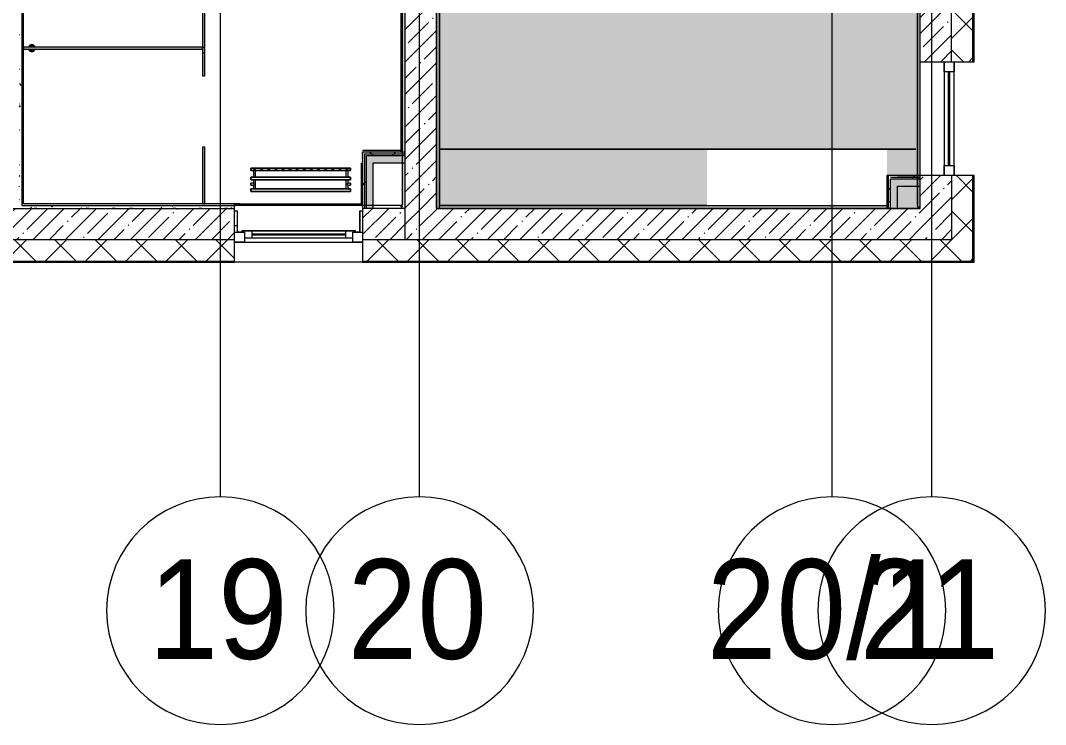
# Model space of a CAD drawing. Header units: millimetres. Extents: x -625 to 415037, y -3642 to 102118.
# Drawn here: x 217927 to 225132, y -3507 to 1439 of the extents above; entities that cross this region are included whole.
import ezdxf

# ---------------------------------------------------------------- set-up
doc = ezdxf.new("R2010")
doc.units = ezdxf.units.MM
doc.layers.add('A-AREA-PATT-2', color=7, linetype='Continuous', lineweight=5, true_color=0xcde0ef, transparency=1)
for name, color, linetype, lineweight in [('A-GENM', 7, 'Continuous', 9), ('A-GENM-1', 7, 'Continuous', 20), ('A-GLAZ', 7, 'Continuous', 9), ('A-GLAZ-1', 7, 'Continuous', 5), ('A-WALL', 7, 'Continuous', 5), ('I-WALL', 7, 'Continuous', 5), ('S-STRS-MBND', 7, 'Continuous', 9), ('Оси', 7, 'Continuous', 9), ('Оси-1', 7, 'Continuous', 20)]:
    doc.layers.add(name, color=color, linetype=linetype, lineweight=lineweight)
for name, color, linetype, lineweight, true_color in [('A-WALL-1', 9, 'Continuous', 5, 0x808080), ('A-WALL-FNSH-1', 9, 'Continuous', 5, 0x808080), ('M-EQPM-6', 7, 'Continuous', 9, 0xd0d4d8), ('S-STRS-1', 7, 'Continuous', 9, 0xeef6ff)]:
    doc.layers.add(name, color=color, linetype=linetype, lineweight=lineweight, true_color=true_color)
doc.styles.add('Arial', font='arial.ttf', dxfattribs={"width": 0.9, "height": 700})
pattern_1 = [(45, (148772.12, -0.94), (-141.42136, 141.42136), []), (135, (148772.12, -0.94), (-141.42136, -141.42136), [])]
pattern_2 = [(45, (148772.12, -0.94), (-114.04925, 114.04925), []), (45, (148886.17, -0.94), (-114.04925, 114.04925), [201.612, -40.322, 6.706, -33.617])]
pattern_3 = [(0, (148772.123, -0.94), (243.84, 60.96), [20.117, -162.763, 20.117, -162.763, -975.36]), (0, (148772.123, -0.94), (243.84, 60.96), [-365.76, 20.117, -345.643, 20.117, -162.763, -426.72]), (0, (148772.123, -0.94), (243.84, 60.96), [-914.4, 20.117, -101.803, 20.117, -284.683]), (120, (148863.563, 29.54), (-174.71291, 180.691634), [20.117, -162.763, 20.117, -162.763, -975.36]), (120, (148863.563, 29.54), (-174.71291, 180.691634), [-365.76, 20.117, -345.643, 20.117, -162.763, -426.72]), (120, (148863.563, 29.54), (-174.71291, 180.691634), [-914.4, 20.117, -101.803, 20.117, -284.683]), (240, (148894.043, 151.46), (-69.12709, -241.651634), [20.117, -162.763, 20.117, -162.763, -975.36]), (240, (148894.043, 151.46), (-69.12709, -241.651634), [-365.76, 20.117, -345.643, 20.117, -162.763, -426.72]), (240, (148894.043, 151.46), (-69.12709, -241.651634), [-914.4, 20.117, -101.803, 20.117, -284.683])]
pattern_4 = [(45, (148772.12, -0.94), (-212.132, 212.132), []), (135, (148772.12, -0.94), (-212.132, -212.132), [])]

# ---------------------------------------------------------------- blocks, each defined once
blk = doc.blocks.new('120_Окно_СКБ_1Ст - 120_Окно_СКБ_1Ст 900х2500_h_-22445987-Объем проектирования 2 этажа')
at = {"layer": 'A-GLAZ'}
for p, q in [((-450, -127), (-450, -57)), ((-450, -57), (-380, -57)), ((-380, -57), (-380, -127)), ((380, -127), (380, -57)), ((380, -57), (450, -57)), ((450, -57), (450, -127)), ((-380, -127), (-450, -127)), ((-380, -127), (-400, -127)), ((-400, -127), (-400, -137)), ((-400, -137), (400, -137)), ((400, -137), (-400, -137)), ((380, -87), (-380, -87)), ((-380, -87), (-380, -127)), ((-330, -137), (-330, -87)), ((330, -137), (330, -87)), ((380, -127), (380, -87)), ((450, -127), (380, -127)), ((400, -127), (380, -127)), ((400, -137), (400, -127))]:
    blk.add_line(p, q, dxfattribs=at)
at = {"layer": 'A-GLAZ-1'}
for p, q in [((450, -57), (-450, -57)), ((-430, -127), (-400, -127)), ((-330, -107), (330, -107)), ((330, -117), (-330, -117)), ((400, -127), (430, -127))]:
    blk.add_line(p, q, dxfattribs=at)
blk = doc.blocks.new('120_Окно_СКБ_1Ст - 120_Окно_СКБ_1Ст 800х2500 EI30-23532001-Объем проектирования 2 этажа')
at = {"layer": 'A-GLAZ'}
for p, q in [((-400, -127), (-400, -57)), ((-400, -57), (-330, -57)), ((-330, -57), (-330, -127)), ((330, -127), (330, -57)), ((330, -57), (400, -57)), ((400, -57), (400, -127)), ((-330, -127), (-400, -127)), ((400, -127), (330, -127))]:
    blk.add_line(p, q, dxfattribs=at)
at = {"layer": 'A-GLAZ-1'}
for p, q in [((400, -57), (-400, -57)), ((-400, -127), (400, -127)), ((330, -87), (-330, -87)), ((330, -97), (-330, -97))]:
    blk.add_line(p, q, dxfattribs=at)
blk = doc.blocks.new('radiator_prado_classic_z_tip_30_po exemplyaru - Classic Z Тип 30-500-V466-Объем проектирования 2 этажа')
at = {"layer": 'M-EQPM-6'}
for p, q in [((0, 228), (0, 210)), ((700, 228), (0, 228)), ((0, 210), (0, 228)), ((0, 228), (12.5, 228)), ((12.5, 228), (37.5, 228)), ((37.5, 228), (12.5, 228)), ((12.5, 228), (37.5, 228)), ((12.5, 228), (17.5, 223)), ((12.5, 228), (17.5, 223)), ((32.5, 223), (17.5, 223)), ((17.5, 223), (32.5, 223)), ((32.5, 223), (37.5, 228)), ((37.5, 228), (32.5, 223)), ((37.5, 228), (62.5, 228)), ((62.5, 228), (87.5, 228)), ((87.5, 228), (62.5, 228)), ((62.5, 228), (87.5, 228)), ((62.5, 228), (67.5, 223)), ((62.5, 228), (67.5, 223)), ((82.5, 223), (67.5, 223)), ((67.5, 223), (82.5, 223)), ((82.5, 223), (87.5, 228)), ((87.5, 228), (82.5, 223)), ((87.5, 228), (112.5, 228)), ((112.5, 228), (137.5, 228)), ((137.5, 228), (112.5, 228)), ((112.5, 228), (137.5, 228)), ((112.5, 228), (117.5, 223)), ((112.5, 228), (117.5, 223)), ((132.5, 223), (117.5, 223)), ((117.5, 223), (132.5, 223)), ((132.5, 223), (137.5, 228)), ((137.5, 228), (132.5, 223)), ((137.5, 228), (162.5, 228)), ((162.5, 228), (187.5, 228)), ((187.5, 228), (162.5, 228)), ((162.5, 228), (187.5, 228)), ((162.5, 228), (167.5, 223)), ((162.5, 228), (167.5, 223)), ((182.5, 223), (167.5, 223)), ((167.5, 223), (182.5, 223)), ((182.5, 223), (187.5, 228)), ((187.5, 228), (182.5, 223)), ((187.5, 228), (212.5, 228)), ((212.5, 228), (237.5, 228)), ((237.5, 228), (212.5, 228)), ((212.5, 228), (237.5, 228)), ((212.5, 228), (217.5, 223)), ((212.5, 228), (217.5, 223)), ((232.5, 223), (217.5, 223)), ((217.5, 223), (232.5, 223)), ((232.5, 223), (237.5, 228)), ((237.5, 228), (232.5, 223)), ((237.5, 228), (262.5, 228)), ((262.5, 228), (287.5, 228)), ((287.5, 228), (262.5, 228)), ((262.5, 228), (287.5, 228)), ((262.5, 228), (267.5, 223)), ((262.5, 228), (267.5, 223)), ((282.5, 223), (267.5, 223)), ((267.5, 223), (282.5, 223)), ((282.5, 223), (287.5, 228)), ((287.5, 228), (282.5, 223)), ((287.5, 228), (312.5, 228)), ((312.5, 228), (337.5, 228)), ((337.5, 228), (312.5, 228)), ((312.5, 228), (337.5, 228)), ((312.5, 228), (317.5, 223)), ((312.5, 228), (317.5, 223)), ((332.5, 223), (317.5, 223)), ((317.5, 223), (332.5, 223)), ((332.5, 223), (337.5, 228)), ((337.5, 228), (332.5, 223)), ((337.5, 228), (362.5, 228)), ((362.5, 228), (387.5, 228)), ((387.5, 228), (362.5, 228)), ((362.5, 228), (387.5, 228)), ((362.5, 228), (367.5, 223)), ((362.5, 228), (367.5, 223)), ((382.5, 223), (367.5, 223)), ((367.5, 223), (382.5, 223)), ((382.5, 223), (387.5, 228)), ((387.5, 228), (382.5, 223)), ((387.5, 228), (412.5, 228)), ((412.5, 228), (437.5, 228)), ((437.5, 228), (412.5, 228)), ((412.5, 228), (437.5, 228)), ((412.5, 228), (417.5, 223)), ((412.5, 228), (417.5, 223)), ((432.5, 223), (417.5, 223)), ((417.5, 223), (432.5, 223)), ((432.5, 223), (437.5, 228)), ((437.5, 228), (432.5, 223)), ((437.5, 228), (462.5, 228)), ((462.5, 228), (487.5, 228)), ((487.5, 228), (462.5, 228)), ((462.5, 228), (487.5, 228)), ((462.5, 228), (467.5, 223)), ((462.5, 228), (467.5, 223)), ((482.5, 223), (467.5, 223)), ((467.5, 223), (482.5, 223)), ((482.5, 223), (487.5, 228)), ((487.5, 228), (482.5, 223)), ((487.5, 228), (512.5, 228)), ((512.5, 228), (537.5, 228)), ((537.5, 228), (512.5, 228)), ((512.5, 228), (537.5, 228)), ((512.5, 228), (517.5, 223)), ((512.5, 228), (517.5, 223)), ((532.5, 223), (517.5, 223)), ((517.5, 223), (532.5, 223)), ((532.5, 223), (537.5, 228)), ((537.5, 228), (532.5, 223)), ((537.5, 228), (562.5, 228)), ((562.5, 228), (587.5, 228)), ((587.5, 228), (562.5, 228)), ((562.5, 228), (587.5, 228)), ((562.5, 228), (567.5, 223)), ((562.5, 228), (567.5, 223)), ((582.5, 223), (567.5, 223)), ((567.5, 223), (582.5, 223)), ((582.5, 223), (587.5, 228)), ((587.5, 228), (582.5, 223)), ((587.5, 228), (612.5, 228)), ((612.5, 228), (637.5, 228)), ((637.5, 228), (612.5, 228)), ((612.5, 228), (637.5, 228)), ((612.5, 228), (617.5, 223)), ((617.5, 223), (612.5, 228)), ((632.5, 223), (617.5, 223)), ((617.5, 223), (632.5, 223)), ((632.5, 223), (637.5, 228)), ((637.5, 228), (632.5, 223)), ((637.5, 228), (662.5, 228)), ((662.5, 228), (687.5, 228)), ((687.5, 228), (662.5, 228)), ((662.5, 228), (687.5, 228)), ((662.5, 228), (667.5, 223)), ((662.5, 228), (667.5, 223)), ((682.5, 223), (667.5, 223)), ((667.5, 223), (682.5, 223)), ((682.5, 223), (686.1, 226.6)), ((686.1, 226.6), (682.5, 223)), ((689.8, 228), (700, 228)), ((700, 210), (700, 228)), ((700, 228), (700, 210)), ((0, 210), (700, 210)), ((17.8, 210), (0, 210)), ((525, 164), (0, 164)), ((0, 164), (0, 146)), ((0, 146), (0, 164)), ((0, 164), (17.8, 164)), ((0, 146), (700, 146)), ((18.5, 146), (0, 146)), ((17.5, 210), (17.5, 164)), ((17.5, 210), (17.5, 164)), ((17.8, 210), (17.5, 210)), ((17.5, 210), (17.8, 210)), ((17.8, 210), (17.5, 210)), ((17.5, 210), (32.5, 210)), ((17.8, 164), (17.5, 164)), ((17.5, 164), (17.8, 164)), ((17.8, 164), (17.5, 164)), ((17.5, 164), (31.5, 164)), ((17.5, 146), (17.5, 121.5)), ((17.5, 146), (17.5, 121.5)), ((17.5, 146), (17.8, 146)), ((18.5, 146), (17.5, 146)), ((17.5, 146), (18.5, 146)), ((19.7, 146), (17.5, 146)), ((32.2, 210), (17.8, 210)), ((17.8, 210), (18.5, 210)), ((32.2, 210), (17.8, 210)), ((21.2, 164), (17.8, 164)), ((17.8, 164), (32.2, 164)), ((32.2, 164), (17.8, 164)), ((17.8, 146), (18.5, 146)), ((18.5, 210), (19.7, 210)), ((18.5, 146), (23.1, 146)), ((19.7, 146), (18.5, 146)), ((18.5, 146), (32.2, 146)), ((19.7, 210), (21.2, 210)), ((23.1, 146), (19.7, 146)), ((23.1, 146), (19.7, 146)), ((21.2, 210), (23.1, 210)), ((25, 164), (21.2, 164)), ((23.1, 210), (25, 210)), ((23.1, 146), (32.2, 146)), ((25, 146), (23.1, 146)), ((32.5, 146), (23.1, 146)), ((25, 210), (32.2, 210)), ((32.2, 164), (25, 164)), ((32.2, 146), (25, 146)), ((31.5, 164), (32.2, 164)), ((32.5, 210), (32.2, 210)), ((32.2, 210), (32.5, 210)), ((32.5, 210), (32.2, 210)), ((667.8, 210), (32.2, 210)), ((32.5, 164), (32.2, 164)), ((32.2, 164), (32.5, 164)), ((32.5, 164), (32.2, 164)), ((32.2, 164), (32.5, 164)), ((32.2, 164), (525, 164)), ((32.2, 146), (32.5, 146)), ((32.5, 146), (32.2, 146)), ((32.2, 146), (32.5, 146)), ((667.8, 146), (32.2, 146)), ((32.5, 164), (32.5, 210)), ((32.5, 164), (32.5, 210)), ((32.5, 82), (32.5, 146)), ((32.5, 82), (32.5, 146)), ((700, 164), (526.4, 164)), ((526.4, 164), (667.8, 164)), ((667.5, 210), (667.5, 164)), ((667.5, 210), (667.5, 164)), ((667.8, 210), (667.5, 210)), ((667.5, 210), (668.5, 210)), ((667.8, 210), (667.5, 210)), ((667.5, 210), (667.8, 210)), ((667.8, 164), (667.5, 164)), ((667.5, 164), (682.5, 164)), ((667.8, 164), (667.5, 164)), ((667.5, 164), (667.8, 164)), ((667.5, 146), (667.5, 82)), ((667.5, 146), (667.5, 82)), ((667.5, 146), (667.8, 146)), ((673.1, 146), (667.5, 146)), ((667.5, 146), (667.8, 146)), ((667.8, 146), (667.5, 146)), ((668.5, 210), (667.8, 210)), ((682.2, 210), (667.8, 210)), ((667.8, 210), (682.2, 210)), ((682.2, 164), (667.8, 164)), ((673.1, 164), (667.8, 164)), ((667.8, 164), (682.2, 164)), ((667.8, 146), (681.5, 146)), ((667.8, 146), (668.5, 146)), ((676.9, 146), (667.8, 146)), ((671.2, 210), (668.5, 210)), ((668.5, 210), (669.7, 210)), ((668.5, 146), (671.2, 146)), ((669.7, 210), (673.1, 210)), ((682.2, 210), (671.2, 210)), ((671.2, 146), (681.5, 146)), ((673.1, 210), (676.9, 210)), ((682.2, 164), (673.1, 164)), ((678.7, 146), (673.1, 146)), ((676.9, 210), (682.5, 210)), ((680.3, 146), (676.9, 146)), ((682.2, 146), (678.7, 146)), ((681.5, 146), (680.3, 146)), ((681.5, 146), (682.5, 146)), ((681.5, 146), (682.5, 146)), ((682.2, 146), (681.5, 146)), ((700, 146), (681.5, 146)), ((682.5, 210), (682.2, 210)), ((682.5, 210), (682.2, 210)), ((682.2, 210), (682.5, 210)), ((700, 210), (682.2, 210)), ((682.5, 164), (682.2, 164)), ((682.5, 164), (682.2, 164)), ((682.2, 164), (682.5, 164)), ((682.2, 164), (700, 164)), ((682.5, 146), (682.2, 146)), ((682.5, 146), (682.2, 146)), ((682.5, 164), (682.5, 210)), ((682.5, 164), (682.5, 210)), ((682.5, 121.5), (682.5, 146)), ((682.5, 121.5), (682.5, 146)), ((700, 146), (700, 164)), ((700, 164), (700, 146)), ((17.5, 121.5), (0, 121.5)), ((17.5, 121.5), (0, 121.5)), ((0, 121.5), (0, 120.5)), ((0, 106.5), (0, 121.5)), ((0, 120.5), (0, 107.5)), ((0, 120.5), (0, 119.3)), ((0, 114), (0, 120.5)), ((0, 120.5), (0, 120.5)), ((0, 119.3), (0, 117.8)), ((0, 117.8), (0, 114)), ((0, 114), (0, 110.3)), ((0, 107.5), (0, 114)), ((0, 110.3), (0, 108.7)), ((0, 108.7), (0, 107.5)), ((0, 107.5), (0, 106.5)), ((0, 107.5), (0, 107.5)), ((0, 106.5), (17.5, 106.5)), ((0, 106.5), (17.5, 106.5)), ((700, 82), (0, 82)), ((0, 82), (0, 64)), ((0, 64), (0, 82)), ((0, 82), (18.5, 82)), ((17.5, 106.5), (17.5, 82)), ((17.5, 106.5), (17.5, 82)), ((18.5, 82), (17.5, 82)), ((17.5, 82), (18.5, 82)), ((17.8, 82), (17.5, 82)), ((17.5, 82), (31.5, 82)), ((18.5, 82), (17.8, 82)), ((32.2, 82), (18.5, 82)), ((18.5, 82), (23.1, 82)), ((32.2, 82), (18.5, 82)), ((23.1, 82), (30.3, 82)), ((30.3, 82), (32.2, 82)), ((31.5, 82), (32.5, 82)), ((32.5, 82), (32.2, 82)), ((32.2, 82), (32.5, 82)), ((32.5, 82), (32.2, 82)), ((32.2, 82), (667.8, 82)), ((667.8, 82), (667.5, 82)), ((667.5, 82), (680.3, 82)), ((667.8, 82), (667.5, 82)), ((667.5, 82), (667.8, 82)), ((681.5, 82), (667.8, 82)), ((681.5, 82), (667.8, 82)), ((667.8, 82), (669.7, 82)), ((669.7, 82), (673.1, 82)), ((673.1, 82), (678.7, 82)), ((678.7, 82), (681.5, 82)), ((680.3, 82), (682.5, 82)), ((682.5, 82), (681.5, 82)), ((682.5, 82), (681.5, 82)), ((681.5, 82), (682.5, 82)), ((681.5, 82), (700, 82)), ((700, 121.5), (682.5, 121.5)), ((700, 121.5), (682.5, 121.5)), ((682.5, 82), (682.5, 106.5)), ((682.5, 106.5), (700, 106.5)), ((682.5, 82), (682.5, 106.5)), ((682.5, 106.5), (700, 106.5)), ((700, 121.5), (700, 106.5)), ((700, 120.5), (700, 121.5)), ((700, 121.5), (700, 120.5)), ((700, 120.5), (700, 121.5)), ((700, 107.5), (700, 120.5)), ((700, 120.5), (700, 107.5)), ((700, 107.5), (700, 120.5)), ((700, 106.5), (700, 107.5)), ((700, 107.5), (700, 106.5)), ((700, 106.5), (700, 107.5)), ((700, 64), (700, 82)), ((700, 82), (700, 64)), ((700, 64), (0, 64)), ((0, 64), (700, 64))]:
    blk.add_line(p, q, dxfattribs=at)
for points, knots in [([(18.5, 120.5), (18.4, 120.6), (18.3, 120.7), (18.1, 120.9), (17.9, 121.1), (17.8, 121.2), (17.7, 121.3), (17.5, 121.5), (17.5, 121.5), (17.5, 121.5)], [0.7142857, 0.7142857, 0.7142857, 0.7142857, 0.75, 0.7857143, 0.8214286, 0.8571429, 0.8928571, 0.9285714, 1, 1, 1, 1]), ([(17.5, 121.5), (17.5, 121.5), (17.5, 121.5), (17.7, 121.3), (17.8, 121.2), (17.9, 121.1), (18.1, 120.9), (18.3, 120.7), (18.4, 120.6), (18.5, 120.5)], [0, 0, 0, 0, 0.0714286, 0.1071429, 0.1428571, 0.1785714, 0.2142857, 0.25, 0.2857143, 0.2857143, 0.2857143, 0.2857143]), ([(17.5, 121.5), (17.5, 121.5), (17.5, 121.5), (17.7, 121.3), (17.8, 121.2), (17.9, 121.1), (18.1, 120.9), (18.3, 120.7), (18.4, 120.6), (18.5, 120.5)], [0, 0, 0, 0, 0.0714286, 0.1071429, 0.1428571, 0.1785714, 0.2142857, 0.25, 0.2857143, 0.2857143, 0.2857143, 0.2857143]), ([(25, 114), (24.5, 114.5), (23.6, 115.4), (22.4, 116.6), (21.6, 117.4), (21.1, 117.9), (20.8, 118.2), (20.5, 118.5), (20.2, 118.8), (19.8, 119.1), (19.6, 119.4), (19.3, 119.7), (19, 120), (18.7, 120.3), (18.5, 120.5), (18.3, 120.7), (18.1, 120.9), (17.9, 121.1), (17.8, 121.2), (17.7, 121.3), (17.5, 121.5), (17.5, 121.5), (17.5, 121.5)], [0, 0, 0, 0, 0.142857, 0.285714, 0.357143, 0.392857, 0.428571, 0.464286, 0.5, 0.535714, 0.571429, 0.607143, 0.642857, 0.678571, 0.714286, 0.75, 0.785714, 0.821429, 0.857143, 0.892857, 0.928571, 1, 1, 1, 1]), ([(17.5, 106.5), (17.5, 106.5), (17.5, 106.5), (17.7, 106.7), (17.8, 106.8), (17.9, 106.9), (18.1, 107.1), (18.3, 107.3), (18.5, 107.5), (18.7, 107.7), (19, 108), (19.3, 108.3), (19.6, 108.6), (19.8, 108.9), (20.3, 109.3), (20.7, 109.7), (21.1, 110.1), (21.6, 110.6), (22.4, 111.4), (23.6, 112.6), (24.5, 113.5), (25, 114)], [0, 0, 0, 0, 0.071429, 0.107143, 0.142857, 0.178571, 0.214286, 0.25, 0.285714, 0.321429, 0.357143, 0.392857, 0.428571, 0.464286, 0.5, 0.571429, 0.607143, 0.642857, 0.714286, 0.857143, 1, 1, 1, 1]), ([(17.5, 106.5), (17.5, 106.5), (17.5, 106.5), (17.7, 106.7), (17.8, 106.8), (17.9, 106.9), (18.1, 107.1), (18.3, 107.3), (18.4, 107.4), (18.5, 107.5)], [0, 0, 0, 0, 0.0714286, 0.1071429, 0.1428571, 0.1785714, 0.2142857, 0.25, 0.2857143, 0.2857143, 0.2857143, 0.2857143]), ([(18.5, 107.5), (18.4, 107.4), (18.3, 107.3), (18.1, 107.1), (17.9, 106.9), (17.8, 106.8), (17.7, 106.7), (17.5, 106.5), (17.5, 106.5), (17.5, 106.5)], [0.7142857, 0.7142857, 0.7142857, 0.7142857, 0.75, 0.7857143, 0.8214286, 0.8571429, 0.8928571, 0.9285714, 1, 1, 1, 1]), ([(18.5, 107.5), (18.4, 107.4), (18.3, 107.3), (18.1, 107.1), (17.9, 106.9), (17.8, 106.8), (17.7, 106.7), (17.5, 106.5), (17.5, 106.5), (17.5, 106.5)], [0.7142857, 0.7142857, 0.7142857, 0.7142857, 0.75, 0.7857143, 0.8214286, 0.8571429, 0.8928571, 0.9285714, 1, 1, 1, 1]), ([(19.6, 119.4), (19.7, 119.3), (19.9, 119.2), (20.3, 118.7), (20.7, 118.3), (21.1, 117.9), (21.6, 117.4), (21.9, 117.1), (22.1, 116.9)], [0.4285714, 0.4285714, 0.4285714, 0.4285714, 0.4642857, 0.5, 0.5714286, 0.6071429, 0.6428571, 0.7142857, 0.7142857, 0.7142857, 0.7142857]), ([(19.6, 119.4), (19.7, 119.3), (19.8, 119.1), (20.3, 118.7), (20.7, 118.3), (21.1, 117.9), (21.6, 117.4), (21.9, 117.1), (22.1, 116.9)], [0.4285714, 0.4285714, 0.4285714, 0.4285714, 0.4642857, 0.5, 0.5714286, 0.6071429, 0.6428571, 0.7142857, 0.7142857, 0.7142857, 0.7142857]), ([(19.6, 108.6), (19.7, 108.7), (19.9, 108.8), (20.3, 109.3), (20.7, 109.7), (21.1, 110.1), (21.6, 110.6), (21.9, 110.9), (22.1, 111.1)], [0.4285714, 0.4285714, 0.4285714, 0.4285714, 0.4642857, 0.5, 0.5714286, 0.6071429, 0.6428571, 0.7142857, 0.7142857, 0.7142857, 0.7142857]), ([(22.1, 111.1), (21.9, 110.9), (21.6, 110.6), (21.1, 110.1), (20.8, 109.8), (20.5, 109.5), (20.2, 109.2), (19.9, 108.8), (19.7, 108.7), (19.6, 108.6)], [0.2857143, 0.2857143, 0.2857143, 0.2857143, 0.3571429, 0.3928571, 0.4285714, 0.4642857, 0.5, 0.5357143, 0.5714286, 0.5714286, 0.5714286, 0.5714286]), ([(22.1, 111.1), (21.9, 110.9), (21.6, 110.6), (21.1, 110.1), (20.8, 109.8), (20.5, 109.5), (20.2, 109.2), (19.8, 108.9), (19.7, 108.7), (19.6, 108.6)], [0.2857143, 0.2857143, 0.2857143, 0.2857143, 0.3571429, 0.3928571, 0.4285714, 0.4642857, 0.5, 0.5357143, 0.5714286, 0.5714286, 0.5714286, 0.5714286]), ([(22.1, 116.9), (21.9, 117.1), (21.6, 117.4), (21.1, 117.9), (20.9, 118.1), (20.8, 118.2)], [0.2857143, 0.2857143, 0.2857143, 0.2857143, 0.3571429, 0.3928571, 0.4285714, 0.4285714, 0.4285714, 0.4285714]), ([(675, 114), (675.5, 114.5), (676.4, 115.4), (677.6, 116.6), (678.4, 117.4), (678.9, 117.9), (679.2, 118.2), (679.5, 118.5), (679.8, 118.8), (680.1, 119.2), (680.4, 119.4), (680.7, 119.7), (681, 120), (681.3, 120.3), (681.5, 120.5), (681.7, 120.7), (681.9, 120.9), (682.1, 121.1), (682.2, 121.2), (682.3, 121.3), (682.5, 121.5), (682.5, 121.5), (682.5, 121.5)], [0, 0, 0, 0, 0.142857, 0.285714, 0.357143, 0.392857, 0.428571, 0.464286, 0.5, 0.535714, 0.571429, 0.607143, 0.642857, 0.678571, 0.714286, 0.75, 0.785714, 0.821429, 0.857143, 0.892857, 0.928571, 1, 1, 1, 1]), ([(682.5, 106.5), (682.5, 106.5), (682.5, 106.5), (682.3, 106.7), (682.2, 106.8), (682.1, 106.9), (681.9, 107.1), (681.7, 107.3), (681.5, 107.5), (681.3, 107.7), (681, 108), (680.7, 108.3), (680.4, 108.6), (680.1, 108.8), (679.7, 109.3), (679.3, 109.7), (678.9, 110.1), (678.4, 110.6), (677.6, 111.4), (676.4, 112.6), (675.5, 113.5), (675, 114)], [0, 0, 0, 0, 0.071429, 0.107143, 0.142857, 0.178571, 0.214286, 0.25, 0.285714, 0.321429, 0.357143, 0.392857, 0.428571, 0.464286, 0.5, 0.571429, 0.607143, 0.642857, 0.714286, 0.857143, 1, 1, 1, 1]), ([(680.4, 119.4), (680.3, 119.3), (680.1, 119.2), (679.7, 118.7), (679.3, 118.3), (678.9, 117.9), (678.4, 117.4), (678.1, 117.1), (677.9, 116.9)], [0.4285714, 0.4285714, 0.4285714, 0.4285714, 0.4642857, 0.5, 0.5714286, 0.6071429, 0.6428571, 0.7142857, 0.7142857, 0.7142857, 0.7142857]), ([(680.4, 119.4), (680.3, 119.3), (680.1, 119.2), (679.7, 118.7), (679.3, 118.3), (678.9, 117.9), (678.4, 117.4), (678.1, 117.1), (677.9, 116.9)], [0.4285714, 0.4285714, 0.4285714, 0.4285714, 0.4642857, 0.5, 0.5714286, 0.6071429, 0.6428571, 0.7142857, 0.7142857, 0.7142857, 0.7142857]), ([(677.9, 116.9), (678.1, 117.1), (678.4, 117.4), (678.9, 117.9), (679.1, 118.1), (679.2, 118.2)], [0.2857143, 0.2857143, 0.2857143, 0.2857143, 0.3571429, 0.3928571, 0.4285714, 0.4285714, 0.4285714, 0.4285714]), ([(677.9, 111.1), (678.1, 110.9), (678.4, 110.6), (678.9, 110.1), (679.2, 109.8), (679.5, 109.5), (679.8, 109.2), (680.1, 108.8), (680.3, 108.7), (680.4, 108.6)], [0.2857143, 0.2857143, 0.2857143, 0.2857143, 0.3571429, 0.3928571, 0.4285714, 0.4642857, 0.5, 0.5357143, 0.5714286, 0.5714286, 0.5714286, 0.5714286]), ([(677.9, 111.1), (678.1, 110.9), (678.4, 110.6), (678.9, 110.1), (679.2, 109.8), (679.5, 109.5), (679.8, 109.2), (680.1, 108.8), (680.3, 108.7), (680.4, 108.6)], [0.2857143, 0.2857143, 0.2857143, 0.2857143, 0.3571429, 0.3928571, 0.4285714, 0.4642857, 0.5, 0.5357143, 0.5714286, 0.5714286, 0.5714286, 0.5714286]), ([(680.4, 108.6), (680.3, 108.7), (680.1, 108.8), (679.7, 109.3), (679.3, 109.7), (678.9, 110.1), (678.4, 110.6), (678.1, 110.9), (677.9, 111.1)], [0.4285714, 0.4285714, 0.4285714, 0.4285714, 0.4642857, 0.5, 0.5714286, 0.6071429, 0.6428571, 0.7142857, 0.7142857, 0.7142857, 0.7142857]), ([(682.5, 121.5), (682.5, 121.5), (682.5, 121.5), (682.3, 121.3), (682.2, 121.2), (682.1, 121.1), (681.9, 120.9), (681.7, 120.7), (681.6, 120.6), (681.5, 120.5)], [0, 0, 0, 0, 0.0714286, 0.1071429, 0.1428571, 0.1785714, 0.2142857, 0.25, 0.2857143, 0.2857143, 0.2857143, 0.2857143]), ([(682.5, 121.5), (682.5, 121.5), (682.5, 121.5), (682.3, 121.3), (682.2, 121.2), (682.1, 121.1), (681.9, 120.9), (681.7, 120.7), (681.6, 120.6), (681.5, 120.5)], [0, 0, 0, 0, 0.0714286, 0.1071429, 0.1428571, 0.1785714, 0.2142857, 0.25, 0.2857143, 0.2857143, 0.2857143, 0.2857143]), ([(681.5, 120.5), (681.6, 120.6), (681.7, 120.7), (681.9, 120.9), (682.1, 121.1), (682.2, 121.2), (682.3, 121.3), (682.5, 121.5), (682.5, 121.5), (682.5, 121.5)], [0.7142857, 0.7142857, 0.7142857, 0.7142857, 0.75, 0.7857143, 0.8214286, 0.8571429, 0.8928571, 0.9285714, 1, 1, 1, 1]), ([(681.5, 107.5), (681.6, 107.4), (681.7, 107.3), (681.9, 107.1), (682.1, 106.9), (682.2, 106.8), (682.3, 106.7), (682.5, 106.5), (682.5, 106.5), (682.5, 106.5)], [0.7142857, 0.7142857, 0.7142857, 0.7142857, 0.75, 0.7857143, 0.8214286, 0.8571429, 0.8928571, 0.9285714, 1, 1, 1, 1]), ([(681.5, 107.5), (681.6, 107.4), (681.7, 107.3), (681.9, 107.1), (682.1, 106.9), (682.2, 106.8), (682.3, 106.7), (682.5, 106.5), (682.5, 106.5), (682.5, 106.5)], [0.7142857, 0.7142857, 0.7142857, 0.7142857, 0.75, 0.7857143, 0.8214286, 0.8571429, 0.8928571, 0.9285714, 1, 1, 1, 1]), ([(682.5, 106.5), (682.5, 106.5), (682.5, 106.5), (682.3, 106.7), (682.2, 106.8), (682.1, 106.9), (681.9, 107.1), (681.7, 107.3), (681.6, 107.4), (681.5, 107.5)], [0, 0, 0, 0, 0.0714286, 0.1071429, 0.1428571, 0.1785714, 0.2142857, 0.25, 0.2857143, 0.2857143, 0.2857143, 0.2857143])]:
    blk.add_open_spline(points, degree=3, knots=knots, dxfattribs=at)
for points in [[(19.6, 119.4), (19.5, 119.5), (19.3, 119.7), (19, 120), (18.7, 120.3), (18.6, 120.4), (18.5, 120.5)], [(18.5, 120.5), (18.6, 120.4), (18.7, 120.3), (19, 120), (19.3, 119.7), (19.5, 119.5), (19.6, 119.4)], [(18.5, 120.5), (18.6, 120.4), (18.7, 120.3), (19, 120), (19.3, 119.7), (19.5, 119.5), (19.6, 119.4)], [(18.5, 107.5), (18.6, 107.6), (18.7, 107.7), (19, 108), (19.3, 108.3), (19.5, 108.5), (19.6, 108.6)], [(19.6, 108.6), (19.5, 108.5), (19.3, 108.3), (19, 108), (18.7, 107.7), (18.6, 107.6), (18.5, 107.5)], [(19.6, 108.6), (19.5, 108.5), (19.3, 108.3), (19, 108), (18.7, 107.7), (18.6, 107.6), (18.5, 107.5)], [(20.8, 118.2), (20.7, 118.3), (20.5, 118.5), (20.2, 118.8), (19.9, 119.2), (19.7, 119.3), (19.6, 119.4)], [(25, 114), (24.5, 114.5), (23.6, 115.4), (22.6, 116.4), (22.1, 116.9)], [(22.1, 116.9), (22.6, 116.4), (23.6, 115.4), (24.5, 114.5), (25, 114)], [(22.1, 116.9), (22.6, 116.4), (23.6, 115.4), (24.5, 114.5), (25, 114)], [(22.1, 111.1), (22.6, 111.6), (23.6, 112.6), (24.5, 113.5), (25, 114)], [(25, 114), (24.5, 113.5), (23.6, 112.6), (22.6, 111.6), (22.1, 111.1)], [(25, 114), (24.5, 113.5), (23.6, 112.6), (22.6, 111.6), (22.1, 111.1)], [(677.9, 116.9), (677.4, 116.4), (676.4, 115.4), (675.5, 114.5), (675, 114)], [(675, 114), (675.5, 114.5), (676.4, 115.4), (677.4, 116.4), (677.9, 116.9)], [(676.4, 115.4), (676, 115), (675.5, 114.5), (675, 114)], [(675, 114), (675.5, 113.5), (676.4, 112.6), (677.4, 111.6), (677.9, 111.1)], [(675, 114), (675.5, 113.5), (676.4, 112.6), (677.4, 111.6), (677.9, 111.1)], [(677.9, 111.1), (677.4, 111.6), (676.4, 112.6), (675.5, 113.5), (675, 114)], [(677.9, 116.9), (677.4, 116.4), (676.9, 115.9), (676.4, 115.4)], [(679.2, 118.2), (679.3, 118.3), (679.5, 118.5), (679.8, 118.8), (680.1, 119.2), (680.3, 119.3), (680.4, 119.4)], [(681.5, 120.5), (681.4, 120.4), (681.3, 120.3), (681, 120), (680.7, 119.7), (680.5, 119.5), (680.4, 119.4)], [(681.5, 120.5), (681.4, 120.4), (681.3, 120.3), (681, 120), (680.7, 119.7), (680.5, 119.5), (680.4, 119.4)], [(680.4, 119.4), (680.5, 119.5), (680.7, 119.7), (681, 120), (681.3, 120.3), (681.4, 120.4), (681.5, 120.5)], [(680.4, 108.6), (680.5, 108.5), (680.7, 108.3), (681, 108), (681.3, 107.7), (681.4, 107.6), (681.5, 107.5)], [(680.4, 108.6), (680.5, 108.5), (680.7, 108.3), (681, 108), (681.3, 107.7), (681.4, 107.6), (681.5, 107.5)], [(681.5, 107.5), (681.4, 107.6), (681.3, 107.7), (681, 108), (680.7, 108.3), (680.5, 108.5), (680.4, 108.6)]]:
    blk.add_open_spline(points, degree=3, dxfattribs=at)
blk = doc.blocks.new('131_Сантехническая перегородка_Дверь - СД-1-29846662-Объем проектирования 2 этажа')
at = {"layer": 'A-GENM'}
for points in [[(0, -8), (317.3, -8), (317.3, 8), (0, 8)], [(817.3, -8), (1119.2, -7.8), (1119.2, 8), (817.3, 8), (817.3, -7.8)]]:
    blk.add_hatch(color=256, dxfattribs=at).paths.add_polyline_path(points)
at = {"layer": 'A-GENM-1'}
for p, q in [((317.3, 8), (0, 8)), ((0, 8), (0, -8)), ((317.3, -8), (317.3, 8)), ((1134.7, 8), (817.3, 8)), ((817.3, 8), (817.3, -8)), ((1134.7, -8), (1134.7, 8)), ((0, -8), (317.3, -8)), ((817.3, -8), (1134.7, -8))]:
    blk.add_line(p, q, dxfattribs=at)
blk = doc.blocks.new('131_Сантехническая перегородка_Дверь_сдвиг_ - СД-1-30819161-Объем проектирования 2 этажа')
at = {"layer": 'A-GENM'}
for points in [[(0, -8), (400, -8), (400, 8), (0, 8)], [(900, -8), (1061.8, -8), (1061.8, 8), (900, 8)]]:
    blk.add_hatch(color=256, dxfattribs=at).paths.add_polyline_path(points)
at = {"layer": 'A-GENM-1'}
for p, q in [((400, 8), (0, 8)), ((0, 8), (0, -8)), ((400, -8), (400, 8)), ((1100, 8), (900, 8)), ((900, 8), (900, -8)), ((1100, -8), (1100, 8)), ((0, -8), (400, -8)), ((900, -8), (1100, -8))]:
    blk.add_line(p, q, dxfattribs=at)
blk = doc.blocks.new('131_Сантехническая перегородка - СП-4-30850728-Объем проектирования 2 этажа')
at = {"layer": 'A-GENM'}
blk.add_hatch(color=256, dxfattribs=at).paths.add_polyline_path([(389.9, -8), (1330, -8), (1330, 8), (71.3, 8), (71.3, -8)])
at = {"layer": 'A-GENM', "flags": 128}
for points in [[(142.8, 8), (142.5, 8.5), (142.1, 9), (141.8, 9.5), (141.4, 9.9), (141, 10.4), (140.5, 10.8), (140.1, 11.2), (139.6, 11.6), (139.2, 12), (138.7, 12.3), (138.2, 12.7), (137.7, 13), (137.1, 13.3), (136.6, 13.6), (136.1, 13.8), (135.5, 14), (134.9, 14.3), (134.4, 14.4), (133.8, 14.6), (133.2, 14.7), (132.6, 14.9), (132, 14.9), (131.4, 15), (130.8, 15.1), (130.2, 15.1), (129.6, 15.1), (129, 15), (128.4, 15), (127.8, 14.9), (127.2, 14.8), (126.6, 14.7), (126, 14.5), (125.4, 14.4), (124.9, 14.2), (124.3, 13.9), (123.8, 13.7), (123.2, 13.4), (122.7, 13.2), (122.2, 12.9), (121.7, 12.5), (121.2, 12.2), (120.7, 11.8), (120.2, 11.4), (119.8, 11), (119.3, 10.6), (118.9, 10.2), (118.5, 9.7), (118.1, 9.3), (117.8, 8.8), (117.4, 8.3), (117.3, 8)], [(117.3, -8), (117.6, -8.5), (117.9, -9), (118.3, -9.5), (118.7, -9.9), (119.1, -10.4), (119.5, -10.8), (120, -11.2), (120.4, -11.6), (120.9, -12), (121.4, -12.3), (121.9, -12.7), (122.4, -13), (122.9, -13.3), (123.5, -13.6), (124, -13.8), (124.6, -14), (125.1, -14.3), (125.7, -14.4), (126.3, -14.6), (126.9, -14.7), (127.5, -14.9), (128.1, -14.9), (128.7, -15), (129.3, -15.1), (129.9, -15.1), (130.5, -15.1), (131.1, -15), (131.7, -15), (132.3, -14.9), (132.9, -14.8), (133.4, -14.7), (134, -14.5), (134.6, -14.4), (135.2, -14.2), (135.7, -13.9), (136.3, -13.7), (136.8, -13.4), (137.4, -13.2), (137.9, -12.9), (138.4, -12.5), (138.9, -12.2), (139.4, -11.8), (139.8, -11.4), (140.3, -11), (140.7, -10.6), (141.1, -10.2), (141.5, -9.7), (141.9, -9.3), (142.3, -8.8), (142.6, -8.3), (142.8, -8)]]:
    blk.add_lwpolyline(points, dxfattribs=at)
at = {"layer": 'A-GENM'}
for radius, start, end in [(24.6, 19.91127, 160.08873), (17.6, 28.97309, 151.02691), (15.1, 33.78108, 146.21892), (24.6, 199.91127, 340.08873), (17.6, 208.97309, 331.02691), (15.1, 213.78108, 326.21892)]:
    blk.add_arc((130, 0), radius, start, end, dxfattribs=at)
at = {"layer": 'A-GENM-1'}
for p, q in [((1330, 8), (71.3, 8)), ((71.3, 8), (71.3, -8)), ((1330, -8), (1330, 8)), ((71.3, -8), (1330, -8))]:
    blk.add_line(p, q, dxfattribs=at)
blk = doc.blocks.new('Ось сетки - D8-29747960-Объем проектирования 2 этажа')
at = {"layer": 'Оси-1'}
for start, end in [(360, 180), (180, 360)]:
    blk.add_arc((0, 0), 4, start, end, dxfattribs=at)

msp = doc.modelspace()

# ---------------------------------------------------------------- hatches: boundary and pattern name
at = {"layer": 'A-AREA-PATT-2'}
h = msp.add_hatch(color=256, dxfattribs=at)
h.paths.add_polyline_path([(217942.6, 144.6), (220327.1, 144.6), (220327.2, 520.1), (220599.6, 520.1), (220599.6, 525.6), (220321.6, 525.8), (220321.6, 150.1), (217948.1, 150.1), (217948.1, 3728.1), (219223.1, 3728.1), (219223.1, 7648.1), (219407.1, 7648.1), (219407.1, 7653.6), (219217.6, 7653.6), (219217.6, 3733.6), (217942.6, 3733.6), (217942.6, 385.7)])
h.paths.add_polyline_path([(220606.6, 520.1), (220606.6, 7653.6), (220507.1, 7653.6), (220507.1, 7648.1), (220601.1, 7648.1), (220601.1, 520.1)])
h.paths.add_polyline_path([(218014.4, 1221.2), (218026.7, 1230.1), (218026.7, 1236.6), (218018.2, 1235.7), (218015.6, 1233.1), (218006.8, 1229.5), (217984.8, 1236.6), (217986.9, 1230.1), (217999.2, 1221.2), (218006.8, 1221.2)])
h.paths.add_polyline_path([(217984.8, 1252.6), (217995.4, 1253.4), (217998, 1256), (218006.8, 1259.6), (218028.8, 1252.6), (218026.7, 1259), (218014.4, 1268), (217996.2, 1265.7), (217986.9, 1259)])
h.paths.add_polyline_path([(217999.2, 2315.7), (218017.5, 2317.9), (218026.7, 2324.6), (218026.7, 2331.1), (218018.6, 2331.1), (218015.6, 2327.6), (218006.8, 2324), (217984.8, 2331.1), (217986.9, 2324.6), (217996.2, 2317.9)])
h.paths.add_polyline_path([(217984.8, 2347.1), (217995.4, 2347.9), (217998, 2350.5), (218006.8, 2354.1), (218028.8, 2347.1), (218026.7, 2353.5), (218014.4, 2362.5), (217996.2, 2360.2), (217986.9, 2353.5)])
h.paths.add_polyline_path([(219242.1, 4264.1), (219442.1, 4264.1), (219442.1, 4464.1), (219242.1, 4464.1)])
at = {"layer": 'A-WALL'}
h = msp.add_hatch(dxfattribs=at)
h.set_pattern_fill('FP_24', color=256, style=0, pattern_type=2)
h.set_pattern_definition(pattern_1)
h.paths.add_polyline_path([(224622.1, -250.9), (224622.1, 349.1), (224472.1, 349.1), (224472.1, -250.9), (224582.5, -250.9)])
h.paths.add_polyline_path([(224472.1, 1149.1), (224622.1, 1149.1), (224622.1, 3319.1), (224472.1, 3319.1), (224472.1, 2644.4)])
h = msp.add_hatch(dxfattribs=at)
h.set_pattern_fill('FP_24', color=256, style=0, pattern_type=2)
h.set_pattern_definition(pattern_1)
h.paths.add_polyline_path([(224252.1, -250.9), (224472.1, -250.9), (224472.1, -100.9), (220332.1, -100.9), (220332.1, -250.9), (224048.6, -250.9)])
h.paths.add_polyline_path([(216098.5, -250.9), (219432.1, -250.9), (219432.1, -100.9), (215832.1, -100.9), (215832.1, -250.9)])
h.paths.add_polyline_path([(214182.1, -250.9), (214932.1, -250.9), (214932.1, -100.9), (213932.1, -100.9), (213932.1, -250.9)])
h.paths.add_polyline_path([(210182.1, -250.9), (210832.1, -250.9), (210832.1, -100.9), (209682.1, -100.9), (209682.1, -250.9)])
h.paths.add_polyline_path([(207582.1, -250.9), (207582.1, -100.9), (206832.1, -100.9), (206832.1, -250.9), (207425.7, -250.9)])
h.paths.add_polyline_path([(205182.1, -250.9), (205932.1, -250.9), (205932.1, -100.9), (205182.1, -100.9), (205182.1, -118.9)])
h.paths.add_polyline_path([(200682.1, -250.9), (202082.1, -250.9), (202082.1, -100.9), (200682.1, -100.9)])
h.paths.add_polyline_path([(196584.7, -250.9), (197582.1, -250.9), (197582.1, -100.9), (196182.1, -100.9), (196182.1, -250.9)])
h.paths.add_polyline_path([(191682.1, -250.9), (192808.5, -250.9), (192808.5, -100.9), (191432.1, -100.9), (191432.1, -250.9), (191525.5, -250.9)])
h.paths.add_polyline_path([(194082.1, -250.9), (194082.1, -100.9), (193708.5, -100.9), (193708.5, -250.9)])
h.paths.add_polyline_path([(187262.1, -250.9), (188332.1, -250.9), (188332.1, -100.9), (186762.1, -100.9), (186762.1, -250.9), (187189.1, -250.9)])
h.paths.add_polyline_path([(181782.1, -250.9), (182642.1, -250.9), (182642.1, -100.9), (181782.1, -100.9), (181782.1, -118.9)])
h.paths.add_polyline_path([(183575.5, -250.9), (184662.1, -250.9), (184662.1, -100.9), (183542.1, -100.9), (183542.1, -250.9)])
h.paths.add_polyline_path([(178516.3, -250.9), (179682.1, -250.9), (179682.1, -100.9), (177981.9, -100.9), (177981.9, -250.9)])
h.paths.add_polyline_path([(171289, -250.9), (171482.1, -250.9), (171482.1, -100.9), (170382.1, -100.9), (170382.1, -250.9), (171282.1, -250.9)])
h.paths.add_polyline_path([(174902.6, -250.9), (175181.9, -250.9), (175181.9, -100.9), (173582.1, -100.9), (173582.1, -250.9), (174332.1, -250.9)])
h.paths.add_polyline_path([(165432.1, -250.9), (166032.1, -250.9), (166032.1, -100.9), (164882.1, -100.9), (164882.1, -250.9)])
h.paths.add_polyline_path([(167582.1, -250.9), (167582.1, -100.9), (166932.1, -100.9), (166932.1, -250.9), (166952.6, -250.9)])
h.paths.add_polyline_path([(160932.1, -250.9), (161782.1, -250.9), (161782.1, -100.9), (160432.1, -100.9), (160432.1, -250.9), (160448, -250.9)])
h.paths.add_polyline_path([(155388.8, -250.9), (157332.1, -250.9), (157332.1, -100.9), (153402.1, -100.9), (153402.1, -250.9), (154666.1, -250.9)])
h.paths.add_polyline_path([(148662.1, -250.9), (152502.1, -250.9), (152502.1, -100.9), (148512.1, -100.9), (148512.1, -250.9)])
at = {"layer": 'I-WALL'}
h = msp.add_hatch(dxfattribs=at)
h.set_pattern_fill('FP_1', color=256, style=0, pattern_type=2)
h.set_pattern_definition(pattern_2)
h.paths.add_polyline_path([(220852.1, 119.1), (220852.1, 7899.1), (220632.1, 7899.1), (220632.1, 119.1), (220830.2, 119.1)])
h = msp.add_hatch(dxfattribs=at)
h.set_pattern_fill('FP_1', color=256, style=0, pattern_type=2)
h.set_pattern_definition(pattern_2)
h.paths.add_polyline_path([(224427.5, -100.9), (224472.1, -100.9), (224472.1, 349.1), (224252.1, 349.1), (224252.1, -100.9)])
h.paths.add_polyline_path([(224472.1, 1149.1), (224472.1, 3549.1), (224252.1, 3549.1), (224252.1, 1149.1)])
h.paths.add_polyline_path([(224252.1, 4049.1), (224472.1, 4049.1), (224472.1, 7899.1), (224252.1, 7899.1), (224252.1, 4695.6)])
h = msp.add_hatch(dxfattribs=at)
h.set_pattern_fill('FP_191', color=256, style=0, pattern_type=2)
h.set_pattern_definition(pattern_3)
h.paths.add_polyline_path([(220612.1, 139.1), (220632.1, 140.5), (220632.1, 7659.1), (220612.1, 7657.2), (220612.1, 489.6), (220614.6, 489.6), (220618.6, 439.6), (220612.1, 439.6), (220612.1, 140.9)])
h = msp.add_hatch(dxfattribs=at)
h.set_pattern_fill('FP_191', color=256, style=0, pattern_type=2)
h.set_pattern_definition(pattern_3)
h.paths.add_polyline_path([(220852.1, 119.1), (220872.1, 119.1), (220871.2, 7659.1), (220852.1, 7679.1), (220852.1, 514.6)])
h = msp.add_hatch(dxfattribs=at)
h.set_pattern_fill('FP_191', color=256, style=0, pattern_type=2)
h.set_pattern_definition(pattern_3)
h.paths.add_polyline_path([(224252.1, 129.1), (224252.1, 274.1), (224245.3, 274.1), (224252.1, 349.1), (224252.1, 7659.1), (224232.1, 7658.1), (224232.1, 129.1)])
h = msp.add_hatch(dxfattribs=at)
h.set_pattern_fill('FP_191', color=256, style=0, pattern_type=2)
h.set_pattern_definition(pattern_3)
h.paths.add_polyline_path([(217937.1, 119.1), (217937.1, 3739.1), (217917.1, 3739.1), (217917.1, 119.1)])
h = msp.add_hatch(dxfattribs=at)
h.set_pattern_fill('FP_192', color=256, style=0, pattern_type=2)
h.set_pattern_definition(pattern_4)
h.paths.add_polyline_path([(220434.9, 502.1), (220612.1, 502.1), (220612.1, 514.6), (220332.6, 514.1), (220332.6, 502.1), (220411.2, 502.1)])
h = msp.add_hatch(dxfattribs=at)
h.set_pattern_fill('FP_192', color=256, style=0, pattern_type=2)
h.set_pattern_definition(pattern_4)
h.paths.add_polyline_path([(220343.8, 139.1), (220344.6, 139.1), (220344.6, 502.1), (220332.6, 501.6), (220332.6, 139.1)])
h = msp.add_hatch(dxfattribs=at)
h.set_pattern_fill('FP_192', color=256, style=0, pattern_type=2)
h.set_pattern_definition(pattern_4)
h.paths.add_polyline_path([(220434.9, 489.6), (220612.1, 489.6), (220612.1, 502.1), (220344.6, 502.1), (220344.6, 489.6), (220424.9, 489.6)])
h = msp.add_hatch(dxfattribs=at)
h.set_pattern_fill('FP_192', color=256, style=0, pattern_type=2)
h.set_pattern_definition(pattern_4)
h.paths.add_polyline_path([(220356.3, 139.1), (220357.1, 139.1), (220357.1, 489.6), (220344.6, 489), (220344.6, 139.1)])
for points in [[(220434.9, 439.6), (220618.6, 439.6), (220614.6, 489.6), (220357.1, 489.6), (220357.1, 439.6), (220407.1, 439.6)], [(220407.1, 119.1), (220407.1, 439.6), (220357.1, 439.6), (220357.1, 119.1)], [(224048.6, 119.1), (224092.1, 119.1), (224092.1, 324.1), (224042.1, 324.1), (224042.1, 119.1)]]:
    msp.add_hatch(color=256, dxfattribs=at).paths.add_polyline_path(points)
h = msp.add_hatch(dxfattribs=at)
h.set_pattern_fill('FP_192', color=256, style=0, pattern_type=2)
h.set_pattern_definition(pattern_4)
h.paths.add_polyline_path([(224017.1, 119.1), (224029.6, 119.1), (224029.6, 349.1), (224017.1, 349.1), (224017.1, 129.1)])
h = msp.add_hatch(dxfattribs=at)
h.set_pattern_fill('FP_192', color=256, style=0, pattern_type=2)
h.set_pattern_definition(pattern_4)
h.paths.add_polyline_path([(224042.1, 119.1), (224042.1, 349.1), (224029.6, 349.1), (224029.6, 119.1)])
h = msp.add_hatch(dxfattribs=at)
h.set_pattern_fill('FP_192', color=256, style=0, pattern_type=2)
h.set_pattern_definition(pattern_4)
h.paths.add_polyline_path([(224048.6, 336.6), (224232.1, 336.6), (224232.1, 349.1), (224042.1, 349.1), (224042.9, 336.6)])
h = msp.add_hatch(dxfattribs=at)
h.set_pattern_fill('FP_192', color=256, style=0, pattern_type=2)
h.set_pattern_definition(pattern_4)
h.paths.add_polyline_path([(224048.6, 324.1), (224232.1, 324.1), (224232.1, 336.6), (224042.1, 336.6), (224042.1, 324.1)])
h = msp.add_hatch(color=256, dxfattribs=at)
h.paths.add_polyline_path([(224092.1, 274.1), (224232.1, 274.1), (224232.1, 324.1), (224092.1, 324.1)])
h.paths.add_polyline_path([(224252.1, 274.1), (224249.8, 323.8), (224245.3, 274.1)])
h = msp.add_hatch(dxfattribs=at)
h.set_pattern_fill('FP_1', color=256, style=0, pattern_type=2)
h.set_pattern_definition(pattern_2)
h.paths.add_polyline_path([(214932.1, -100.9), (214932.1, 119.1), (214682.1, 119.1), (214682.1, -100.9)])
h.paths.add_polyline_path([(215832.1, -100.9), (219432.1, -100.9), (219432.1, 119.1), (215832.1, 119.1), (215832.1, 80.5)])
h.paths.add_polyline_path([(220332.1, -100.9), (220632.1, -100.9), (220632.1, 119.1), (220332.1, 119.1), (220332.1, -14)])
h = msp.add_hatch(dxfattribs=at)
h.set_pattern_fill('FP_191', color=256, style=0, pattern_type=2)
h.set_pattern_definition(pattern_3)
h.paths.add_polyline_path([(220612.4, 119.1), (220632.1, 119.1), (220632.1, 139.1), (220407.1, 139.1), (220407.1, 119.1), (220612.1, 119.1)])
h.paths.add_polyline_path([(217948.1, 119.1), (219432.1, 119.1), (219432.1, 139.1), (217937.1, 139.1), (217937.2, 119.1)])
h.paths.add_polyline_path([(220357.1, 119.1), (220357.1, 139.1), (220332.1, 139.1), (220332.1, 119.1)])
h = msp.add_hatch(dxfattribs=at)
h.set_pattern_fill('FP_191', color=256, style=0, pattern_type=2)
h.set_pattern_definition(pattern_3)
h.paths.add_polyline_path([(219432.1, -48.9), (219452.1, -48.9), (219452.1, 99.1), (219432.1, 99.1), (219432.1, 80.5)])
h = msp.add_hatch(dxfattribs=at)
h.set_pattern_fill('FP_1', color=256, style=0, pattern_type=2)
h.set_pattern_definition(pattern_2)
h.paths.add_polyline_path([(221880.4, -100.9), (224252.1, -100.9), (224252.1, 119.1), (220632.1, 119.1), (220632.1, -100.9), (221157.6, -100.9)])
at = {"layer": 'S-STRS-1'}
h = msp.add_hatch(color=256, dxfattribs=at)
h.paths.add_polyline_path([(220872.1, 119.1), (224017.1, 119.1), (224017.1, 139.1), (222752.1, 139.1), (222752.1, 535.1), (224017.1, 535.1), (224017.1, 349.1), (224232.1, 350.1), (224232.1, 1568.8), (220872.1, 1568.8), (220872.1, 514.6)])
h.paths.add_polyline_path([(224190.1, 119.1), (224252.1, 119.1), (224252.1, 129.1), (224232.1, 129.1), (224232.1, 274.1), (224092.1, 274.1), (224092.1, 119.1)])

# ---------------------------------------------------------------- linework, layer by layer
at = {"layer": 'A-WALL'}
for p, q in [((220612.1, 139.1), (220612.1, 7659.1)), ((220632.1, -100.9), (220632.1, 7679.1)), ((220852.1, 119.1), (220852.1, 7679.1)), ((217937.1, 3739.1), (217937.1, 139.1)), ((224252.1, 349.1), (224252.1, 3549.1)), ((224472.1, 1149.1), (224472.1, 3549.1)), ((224622.1, 1149.1), (224622.1, 3319.1)), ((224625.1, 1149.1), (224625.1, 3319.1)), ((220344.6, 502.1), (220344.6, 119.1)), ((220344.6, 502.1), (220632.1, 502.1)), ((220357.1, 489.6), (220357.1, 119.1)), ((220357.1, 489.6), (220632.1, 489.6)), ((224029.6, 119.1), (224029.6, 350.1)), ((224042.1, 350.1), (224042.1, 349.1)), ((224252.1, 336.6), (224042.1, 336.6)), ((224042.1, 119.1), (224042.1, 324.1)), ((224252.1, 324.1), (224042.1, 324.1)), ((224092.1, 350.1), (224092.1, 349.1)), ((224231.1, 349.1), (224231.1, 350.1)), ((224472.1, 349.1), (224472.1, -100.9)), ((224622.1, -250.9), (224622.1, 349.1)), ((224625.1, -253.9), (224625.1, 349.1)), ((215832.1, 119.1), (219432.1, 119.1)), ((217937.1, 139.1), (219432.1, 139.1)), ((220632.1, 119.1), (220332.1, 119.1)), ((219432.1, -100.9), (215832.1, -100.9)), ((224472.1, -100.9), (220332.1, -100.9)), ((215832.1, -250.9), (219432.1, -250.9)), ((215832.1, -253.9), (219432.1, -253.9)), ((220332.1, -258.9), (219432.1, -258.9)), ((220332.1, -250.9), (224622.1, -250.9)), ((220332.1, -253.9), (224625.1, -253.9))]:
    msp.add_line(p, q, dxfattribs=at)
at = {"layer": 'A-WALL-1'}
for p, q in [((220872.1, 119.1), (220872.1, 7679.1)), ((224232.1, 7659.1), (224232.1, 129.1)), ((224252.1, 1149.1), (224622.1, 1149.1)), ((220332.1, 514.6), (220332.1, 119.1)), ((220632.1, 514.6), (220332.1, 514.6)), ((220407.1, 119.1), (220407.1, 439.6)), ((220407.1, 439.6), (220632.1, 439.6)), ((224092.1, 350.1), (224017.1, 350.1)), ((224622.1, 349.1), (224092.1, 349.1)), ((224092.1, 119.1), (224092.1, 274.1)), ((224092.1, 274.1), (224252.1, 274.1)), ((224252.1, 119.1), (224252.1, 274.1)), ((219432.1, -250.9), (219432.1, 139.1)), ((219452.1, 99.1), (219432.1, 99.1)), ((219452.1, -48.9), (219452.1, 99.1)), ((220332.1, 99.1), (220312.1, 99.1)), ((220312.1, 99.1), (220312.1, -48.9)), ((220332.1, 139.1), (220332.1, -250.9)), ((220612.1, 139.1), (220332.6, 139.1)), ((224252.1, 119.1), (220852.1, 119.1)), ((224017.1, 139.1), (224017.1, 119.1)), ((224232.1, 129.1), (224252.1, 129.1)), ((219432.1, -48.9), (219452.1, -48.9)), ((220312.1, -48.9), (220332.1, -48.9))]:
    msp.add_line(p, q, dxfattribs=at)
at = {"layer": 'A-WALL-FNSH-1'}
for p, q in [((220601.1, 7648.1), (220601.1, 520.1)), ((220873.1, 138.1), (220873.1, 7658.1)), ((217948.1, 150.1), (217948.1, 3728.1)), ((224630.1, 1149.1), (224630.1, 3299.1)), ((224231.1, 3008.6), (224231.1, 350.1)), ((224622.1, 1149.1), (224630.1, 1149.1)), ((220332.6, 525.6), (220332.6, 525.8)), ((220599.6, 525.6), (220332.6, 525.6)), ((220332.6, 139.1), (220332.6, 514.6)), ((220599.6, 514.6), (220599.6, 525.6)), ((220601.1, 520.1), (220612.1, 520.1)), ((224221.1, 535.1), (220872.1, 535.1)), ((220872.1, 534.1), (224221.1, 534.1)), ((224221.1, 534.1), (224221.1, 535.1)), ((220321.6, 435.5), (220321.6, 139.1)), ((224017.1, 350.1), (224016.1, 350.1)), ((224016.1, 350.1), (224016.1, 139.1)), ((224231.1, 350.1), (224092.1, 350.1)), ((224092.1, 349.1), (224231.1, 349.1)), ((224231.1, 349.1), (224231.1, 139.6)), ((224630.1, 349.1), (224622.1, 349.1)), ((224630.1, -258.9), (224630.1, 349.1)), ((219469.6, 150.1), (217948.1, 150.1)), ((219432.1, 139.1), (219432.1, 149.1)), ((219432.1, 149.1), (219469.6, 149.1)), ((219469.6, 149.1), (219469.6, 150.1)), ((219453.1, 99.1), (219452.1, 99.1)), ((219453.1, -48.9), (219453.1, 99.1)), ((220312.1, 99.1), (220311.1, 99.1)), ((220311.1, 99.1), (220311.1, -48.9)), ((220321.6, 139.1), (220332.6, 139.1)), ((222752.1, 139.1), (220872.1, 139.1)), ((220873.1, 138.1), (224016.1, 138.1)), ((224016.1, 138.1), (224016.1, 129.1)), ((224016.1, 129.1), (224017.1, 129.1)), ((224231.1, 139.6), (224232.1, 139.6)), ((219452.1, -48.9), (219453.1, -48.9)), ((220311.1, -48.9), (220312.1, -48.9)), ((215832.1, -258.9), (219432.1, -258.9)), ((219432.1, -258.9), (219432.1, -250.9)), ((220332.1, -250.9), (220332.1, -258.9)), ((220332.1, -258.9), (224630.1, -258.9))]:
    msp.add_line(p, q, dxfattribs=at)
at = {"layer": 'I-WALL'}
for p, q in [((220872.5, 129.1), (220872.5, 7658.1)), ((220873.5, 7658.1), (220873.5, 129.1)), ((220872.5, 1309.1), (220873.5, 1309.1)), ((224252.1, 274.1), (224252.1, 349.1)), ((219469.6, 150.1), (220321.6, 150.1)), ((219469.6, 139.1), (219469.6, 149.1)), ((220321.6, 139.1), (219432.1, 139.1)), ((220872.5, 129.1), (220873.5, 129.1))]:
    msp.add_line(p, q, dxfattribs=at)
at = {"layer": 'S-STRS-MBND'}
for p, q in [((220852.1, 1619.1), (220852.1, 119.1)), ((224252.1, 119.1), (224252.1, 1619.1)), ((220852.1, 119.1), (224252.1, 119.1))]:
    msp.add_line(p, q, dxfattribs=at)
at = {"layer": 'Оси'}
for p, q in [((219332.1, -1907.2), (219332.1, 3092.8)), ((220732.1, -1907.2), (220732.1, 3092.8)), ((223632.1, -1907.2), (223632.1, 3092.8)), ((224332.1, -1907.2), (224332.1, 3092.8))]:
    msp.add_line(p, q, dxfattribs=at)

# ---------------------------------------------------------------- block references
at = {"layer": 'A-GENM', "rotation": 90.00000000002345}
for name, p in [('131_Сантехническая перегородка_Дверь - СД-1-29846662-Объем проектирования 2 этажа', (219215.1, 1211.8)), ('131_Сантехническая перегородка_Дверь_сдвиг_ - СД-1-30819161-Объем проектирования 2 этажа', (219215.1, 150.1))]:
    msp.add_blockref(name, p, dxfattribs=at)
at = {"layer": 'A-GENM'}
msp.add_blockref('131_Сантехническая перегородка - СП-4-30850728-Объем проектирования 2 этажа', (217876.8, 1244.6), dxfattribs=at)
at = {"layer": 'A-GLAZ', "color": 3}
for name, p, rotation in [('120_Окно_СКБ_1Ст - 120_Окно_СКБ_1Ст 800х2500 EI30-23532001-Объем проектирования 2 этажа', (224547.1, 749.1), 270), ('120_Окно_СКБ_1Ст - 120_Окно_СКБ_1Ст 900х2500_h_-22445987-Объем проектирования 2 этажа', (219882.1, -175.9), 180)]:
    msp.add_blockref(name, p, dxfattribs=dict(at, rotation=rotation))
at = {"layer": 'M-EQPM-6'}
msp.add_blockref('radiator_prado_classic_z_tip_30_po exemplyaru - Classic Z Тип 30-500-V466-Объем проектирования 2 этажа', (219547.1, 174.6), dxfattribs=at)
at = {"layer": 'Оси-1', "xscale": 199.9999999999999, "yscale": 199.9999999999999, "zscale": 199.9999999999999}
for p in [(219332.1, -2707.2), (220732.1, -2707.2), (223632.1, -2707.2), (224332.1, -2707.2)]:
    msp.add_blockref('Ось сетки - D8-29747960-Объем проектирования 2 этажа', p, dxfattribs=at)

# ---------------------------------------------------------------- texts
at = {"layer": 'Оси', "char_height": 700, "attachment_point": 1, "style": 'Arial'}
for s, insert, width in [('19', (218826.9, -2345.9), 1212.151), ('20', (220226.9, -2345.9), 1212.151), ('20/1', (222751.6, -2345.9), 2121.265), ('21', (223826.9, -2345.9), 1212.151)]:
    msp.add_mtext(s, dxfattribs=dict(at, insert=insert, width=width))

doc.saveas('drawing.dxf')
